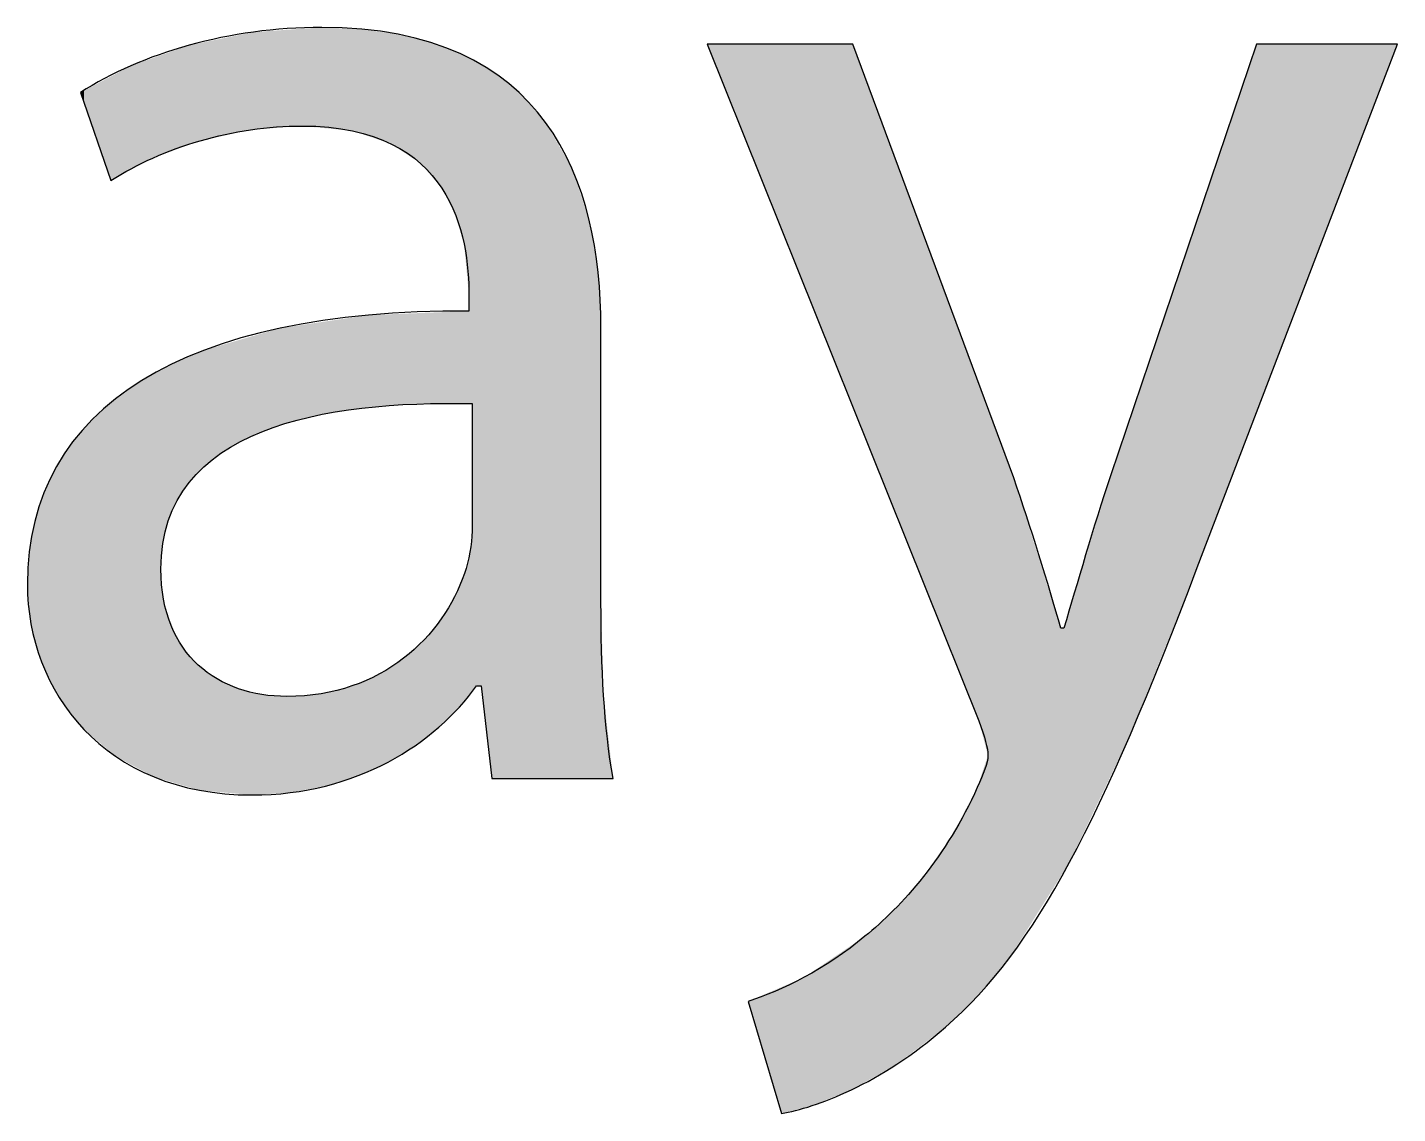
# Model space of a CAD drawing. Extents: x 28 to 546, y -814 to -28.
# Drawn here: x 143.78 to 166.4, y -358.63 to -340.7 of the extents above; entities that cross this region are included whole.
import ezdxf

# ---------------------------------------------------------------- set-up
doc = ezdxf.new("R2010")
doc.units = 0
doc.layers.add('LAYER_1', color=7, linetype='CONTINUOUS')

# ---------------------------------------------------------------- blocks, each defined once
blk = doc.blocks.new('*U37')
at = {"layer": 'LAYER_1', "color": 250}
for points in [[(147.262, -342.432), (146.974, -340.884), (147.262, -340.825)], [(147.295, -342.425), (147.262, -340.825), (147.295, -340.818)], [(147.464, -342.388), (147.295, -340.818), (147.464, -340.784)], [(147.486, -342.386), (147.464, -340.784), (147.486, -340.779)], [(147.512, -342.384), (147.486, -340.779), (147.512, -340.774)], [(147.649, -342.374), (147.512, -340.774), (147.649, -340.764)], [(147.953, -342.352), (147.649, -340.764), (147.953, -340.744)], [(147.649, -342.374), (147.649, -340.764), (147.649, -340.764)], [(148.031, -342.346), (147.953, -340.744), (148.031, -340.738)], [(148.062, -342.343), (148.031, -340.738), (148.062, -340.736)], [(148.114, -342.34), (148.062, -340.736), (148.114, -340.733)], [(148.313, -342.325), (148.114, -340.733), (148.313, -340.719)], [(148.351, -342.328), (148.313, -340.719), (148.351, -340.716)], [(148.313, -342.325), (148.313, -340.719), (148.351, -342.328)], [(148.436, -342.337), (148.351, -340.716), (148.436, -340.711)], [(148.351, -342.328), (148.351, -340.716), (148.436, -342.337)], [(148.627, -342.355), (148.436, -340.711), (148.627, -340.698)], [(148.436, -342.337), (148.436, -340.711), (148.627, -342.355)], [(148.638, -342.356), (148.627, -340.698), (148.638, -340.697)], [(148.627, -342.355), (148.627, -340.698), (148.638, -342.356)], [(148.638, -342.356), (148.638, -340.697), (148.699, -342.362)], [(148.699, -342.362), (148.699, -340.7), (148.861, -342.377)], [(148.861, -342.377), (148.861, -340.707), (148.888, -342.38)], [(148.888, -342.38), (148.888, -340.708), (149.136, -342.404)], [(149.136, -342.404), (149.136, -340.719), (149.143, -342.404)], [(149.143, -342.404), (149.143, -340.719), (149.24, -342.437)], [(149.24, -342.437), (149.24, -340.723), (149.301, -342.457)], [(149.301, -342.457), (149.301, -340.726), (149.301, -342.458)], [(149.301, -342.458), (149.301, -340.726), (149.37, -342.481)], [(149.37, -342.481), (149.37, -340.736), (149.41, -342.494)], [(149.41, -342.494), (149.41, -340.741), (149.59, -342.555)], [(149.59, -342.555), (149.59, -340.767), (149.734, -342.604)], [(149.734, -342.604), (149.734, -340.787), (149.789, -342.622)], [(149.789, -342.622), (149.789, -340.795), (149.9, -342.697)], [(149.9, -342.697), (149.9, -340.81), (149.988, -342.756)], [(149.988, -342.756), (149.988, -340.832), (150.179, -342.884)], [(146.238, -342.712), (146.158, -341.094), (146.238, -341.066)], [(146.251, -342.707), (146.238, -341.066), (146.251, -341.061)], [(146.344, -342.674), (146.251, -341.061), (146.344, -341.028)], [(146.447, -342.636), (146.344, -341.028), (146.447, -340.992)], [(146.45, -342.635), (146.447, -340.992), (146.45, -340.991)], [(146.465, -342.63), (146.45, -340.991), (146.465, -340.988)], [(146.6, -342.58), (146.465, -340.988), (146.6, -340.96)], [(146.622, -342.572), (146.6, -340.96), (146.622, -340.956)], [(146.631, -342.569), (146.622, -340.956), (146.631, -340.954)], [(146.69, -342.556), (146.631, -340.954), (146.69, -340.942)], [(146.703, -342.553), (146.69, -340.942), (146.703, -340.939)], [(146.748, -342.543), (146.703, -340.939), (146.748, -340.93)], [(146.909, -342.509), (146.748, -340.93), (146.909, -340.897)], [(146.974, -342.495), (146.909, -340.897), (146.974, -340.884)], [(150.179, -342.884), (150.179, -340.88), (150.207, -342.903)], [(150.207, -342.903), (150.207, -340.888), (150.274, -342.948)], [(150.274, -342.948), (150.274, -340.904), (150.327, -343.01)], [(150.327, -343.01), (150.327, -340.918), (150.44, -343.142)], [(150.44, -343.142), (150.44, -340.946), (150.571, -343.295)], [(150.571, -343.295), (150.571, -340.996), (150.609, -343.339)], [(150.609, -343.339), (150.609, -341.011), (150.62, -343.352)], [(150.62, -343.352), (150.62, -341.015), (150.831, -343.765)], [(145.667, -342.952), (145.486, -341.331), (145.667, -341.267)], [(145.85, -342.853), (145.667, -341.267), (145.85, -341.202)], [(145.871, -342.846), (145.85, -341.202), (145.871, -341.195)], [(145.983, -342.805), (145.871, -341.195), (145.983, -341.156)], [(145.994, -342.801), (145.983, -341.156), (145.994, -341.152)], [(146.014, -342.793), (145.994, -341.152), (146.014, -341.145)], [(146.026, -342.789), (146.014, -341.145), (146.026, -341.14)], [(146.078, -342.77), (146.026, -341.14), (146.078, -341.122)], [(146.105, -342.76), (146.078, -341.122), (146.105, -341.113)], [(146.149, -342.744), (146.105, -341.113), (146.149, -341.097)], [(146.158, -342.741), (146.149, -341.097), (146.158, -341.094)], [(150.831, -343.765), (150.831, -341.095), (150.85, -343.802)], [(150.85, -343.802), (150.85, -341.103), (150.91, -344.01)], [(150.91, -344.01), (150.91, -341.126), (150.922, -344.051)], [(150.922, -344.051), (150.922, -341.13), (150.986, -344.269)], [(150.986, -344.269), (150.986, -341.164), (150.993, -344.34)], [(150.993, -344.34), (150.993, -341.168), (151.068, -345.13)], [(145.157, -343.227), (144.85, -341.67), (145.157, -341.506)], [(145.231, -343.187), (145.157, -341.506), (145.231, -341.467)], [(145.234, -343.185), (145.231, -341.467), (145.234, -341.465)], [(145.486, -343.049), (145.234, -341.465), (145.486, -341.331)], [(151.268, -351.567), (151.268, -341.314), (151.35, -352.277)], [(151.35, -352.277), (151.35, -341.358), (151.443, -353.095)], [(144.712, -341.937), (144.656, -341.774), (144.712, -341.744)], [(144.85, -342.338), (144.712, -341.744), (144.85, -341.67)], [(144.712, -341.937), (144.712, -341.744), (144.85, -342.338)], [(144.85, -342.338), (144.85, -341.67), (145.157, -343.227)], [(148.436, -347.13), (148.351, -345.603), (148.436, -345.591)], [(148.627, -347.092), (148.436, -345.591), (148.627, -345.563)], [(148.638, -347.09), (148.627, -345.563), (148.638, -345.561)], [(148.699, -347.078), (148.638, -345.561), (148.699, -345.552)], [(148.861, -347.045), (148.699, -345.552), (148.861, -345.528)], [(148.888, -347.042), (148.861, -345.528), (148.888, -345.524)], [(149.136, -347.006), (148.888, -345.524), (149.136, -345.487)], [(149.143, -347.005), (149.136, -345.487), (149.143, -345.486)], [(149.24, -346.992), (149.143, -345.486), (149.24, -345.472)], [(149.301, -346.983), (149.24, -345.472), (149.301, -345.463)], [(149.37, -346.978), (149.301, -345.463), (149.37, -345.453)], [(149.301, -346.983), (149.301, -345.463), (149.301, -345.463)], [(149.41, -346.975), (149.37, -345.453), (149.41, -345.447)], [(149.59, -346.961), (149.41, -345.447), (149.59, -345.44)], [(149.734, -346.95), (149.59, -345.44), (149.734, -345.434)], [(149.789, -346.946), (149.734, -345.434), (149.789, -345.432)], [(149.9, -346.938), (149.789, -345.432), (149.9, -345.427)], [(149.988, -346.931), (149.9, -345.427), (149.988, -345.424)], [(150.179, -346.917), (149.988, -345.424), (150.179, -345.416)], [(150.207, -346.915), (150.179, -345.416), (150.207, -345.415)], [(150.274, -346.915), (150.207, -345.415), (150.274, -345.412)], [(150.327, -346.914), (150.274, -345.412), (150.327, -345.41)], [(150.44, -346.913), (150.327, -345.41), (150.44, -345.406)], [(150.571, -346.912), (150.44, -345.406), (150.571, -345.4)], [(150.609, -346.912), (150.571, -345.4), (150.609, -345.399)], [(150.62, -346.912), (150.609, -345.399), (150.62, -345.398)], [(150.831, -346.911), (150.62, -345.398), (150.831, -345.39)], [(150.85, -346.911), (150.831, -345.39), (150.85, -345.389)], [(150.91, -346.91), (150.85, -345.389), (150.91, -345.387)], [(150.922, -346.91), (150.91, -345.387), (150.922, -345.386)], [(150.986, -346.91), (150.922, -345.386), (150.986, -345.384)], [(150.993, -346.91), (150.986, -345.384), (150.993, -345.383)], [(151.068, -346.909), (150.993, -345.383), (151.068, -345.38)], [(147.464, -347.457), (147.295, -345.852), (147.464, -345.804)], [(147.486, -347.447), (147.464, -345.804), (147.486, -345.797)], [(147.512, -347.435), (147.486, -345.797), (147.512, -345.79)], [(147.649, -347.372), (147.512, -345.79), (147.649, -345.75)], [(147.953, -347.265), (147.649, -345.75), (147.953, -345.662)], [(147.649, -347.372), (147.649, -345.75), (147.649, -345.75)], [(148.031, -347.238), (147.953, -345.662), (148.031, -345.651)], [(148.062, -347.229), (148.031, -345.651), (148.062, -345.646)], [(148.114, -347.216), (148.062, -345.646), (148.114, -345.639)], [(148.313, -347.163), (148.114, -345.639), (148.313, -345.609)], [(148.351, -347.152), (148.313, -345.609), (148.351, -345.603)], [(146.69, -347.952), (146.631, -346.054), (146.69, -346.029)], [(146.703, -347.941), (146.69, -346.029), (146.703, -346.023)], [(146.748, -347.906), (146.703, -346.023), (146.748, -346.01)], [(146.909, -347.778), (146.748, -346.01), (146.909, -345.964)], [(146.974, -347.727), (146.909, -345.964), (146.974, -345.945)], [(147.262, -347.554), (146.974, -345.945), (147.262, -345.862)], [(147.295, -347.534), (147.262, -345.862), (147.295, -345.852)], [(146.149, -348.741), (146.105, -346.286), (146.149, -346.262)], [(146.158, -348.722), (146.149, -346.262), (146.158, -346.257)], [(146.238, -348.537), (146.158, -346.257), (146.238, -346.223)], [(146.251, -348.508), (146.238, -346.223), (146.251, -346.217)], [(146.344, -348.368), (146.251, -346.217), (146.344, -346.178)], [(146.447, -348.212), (146.344, -346.178), (146.447, -346.133)], [(146.45, -348.209), (146.447, -346.133), (146.45, -346.132)], [(146.465, -348.193), (146.45, -346.132), (146.465, -346.126)], [(146.6, -348.048), (146.465, -346.126), (146.6, -346.068)], [(146.622, -348.025), (146.6, -346.068), (146.622, -346.058)], [(146.631, -348.015), (146.622, -346.058), (146.631, -346.054)], [(145.85, -353.062), (145.667, -346.526), (145.85, -346.426)], [(145.871, -353.073), (145.85, -346.426), (145.871, -346.414)], [(145.85, -353.062), (145.85, -346.426), (145.871, -353.073)], [(145.983, -353.106), (145.871, -346.414), (145.983, -346.353)], [(145.871, -353.073), (145.871, -346.414), (145.983, -353.106)], [(145.994, -349.492), (145.983, -346.353), (145.994, -346.347)], [(146.014, -349.219), (145.994, -346.347), (146.014, -346.336)], [(146.026, -349.17), (146.014, -346.336), (146.026, -346.33)], [(146.078, -348.954), (146.026, -346.33), (146.078, -346.301)], [(146.105, -348.843), (146.078, -346.301), (146.105, -346.286)], [(145.486, -352.866), (145.234, -346.828), (145.486, -346.653)], [(145.667, -352.963), (145.486, -346.653), (145.667, -346.526)], [(145.486, -352.866), (145.486, -346.653), (145.667, -352.963)], [(145.667, -352.963), (145.667, -346.526), (145.85, -353.062)], [(145.157, -352.665), (144.85, -347.168), (145.157, -346.896)], [(145.231, -352.728), (145.157, -346.896), (145.231, -346.83)], [(145.157, -352.665), (145.157, -346.896), (145.231, -352.728)], [(145.234, -352.731), (145.231, -346.83), (145.234, -346.828)], [(145.231, -352.728), (145.231, -346.83), (145.234, -352.731)], [(145.234, -352.731), (145.234, -346.828), (145.486, -352.866)], [(144.85, -352.405), (144.712, -347.326), (144.85, -347.168)], [(144.85, -352.405), (144.85, -347.168), (145.157, -352.665)], [(144.656, -352.214), (144.526, -347.54), (144.656, -347.391)], [(144.712, -352.287), (144.656, -347.391), (144.712, -347.326)], [(144.656, -352.214), (144.656, -347.391), (144.712, -352.287)], [(144.712, -352.287), (144.712, -347.326), (144.85, -352.405)], [(144.526, -352.047), (144.305, -347.876), (144.526, -347.54)], [(144.526, -352.047), (144.526, -347.54), (144.656, -352.214)], [(144.259, -351.669), (144.05, -348.383), (144.259, -347.945)], [(144.305, -351.761), (144.259, -347.945), (144.305, -347.876)], [(144.259, -351.669), (144.259, -347.945), (144.305, -351.761)], [(144.305, -351.761), (144.305, -347.876), (144.526, -352.047)], [(144.013, -351.173), (143.9, -348.853), (144.013, -348.499)], [(144.05, -351.248), (144.013, -348.499), (144.05, -348.383)], [(144.013, -351.173), (144.013, -348.499), (144.05, -351.248)], [(144.05, -351.248), (144.05, -348.383), (144.259, -351.669)], [(143.9, -350.767), (143.838, -349.199), (143.9, -348.853)], [(143.9, -350.767), (143.9, -348.853), (144.013, -351.173)], [(143.838, -350.542), (143.809, -349.355), (143.838, -349.199)], [(143.838, -350.542), (143.838, -349.199), (143.9, -350.767)], [(151.118, -351.66), (151.083, -349.363), (151.118, -349.012)], [(143.809, -350.228), (143.779, -349.889), (143.809, -349.355)], [(143.809, -350.228), (143.809, -349.355), (143.838, -350.542)], [(151.068, -351.723), (150.993, -349.714), (151.068, -349.424)], [(151.083, -351.703), (151.068, -349.424), (151.083, -349.363)], [(145.983, -353.106), (145.983, -349.639), (145.994, -353.109)], [(150.922, -351.903), (150.91, -349.908), (150.922, -349.88)], [(150.986, -351.824), (150.922, -349.88), (150.986, -349.729)], [(150.993, -351.816), (150.986, -349.729), (150.993, -349.714)], [(145.994, -353.109), (145.994, -349.898), (146.014, -353.115)], [(146.014, -353.115), (146.014, -350.05), (146.026, -353.118)], [(150.831, -351.996), (150.62, -350.445), (150.831, -350.096)], [(150.85, -351.977), (150.831, -350.096), (150.85, -350.051)], [(150.91, -351.918), (150.85, -350.051), (150.91, -349.908)], [(146.026, -353.118), (146.026, -350.139), (146.078, -353.134)], [(146.078, -353.134), (146.078, -350.363), (146.105, -353.141)], [(146.105, -353.141), (146.105, -350.441), (146.149, -353.154)], [(146.149, -353.154), (146.149, -350.57), (146.158, -353.157)], [(150.571, -352.25), (150.44, -350.67), (150.571, -350.509)], [(150.609, -352.214), (150.571, -350.509), (150.609, -350.464)], [(150.62, -352.203), (150.609, -350.464), (150.62, -350.445)], [(146.158, -353.157), (146.158, -350.588), (146.238, -353.18)], [(146.238, -353.18), (146.238, -350.759), (146.251, -353.184)], [(146.251, -353.184), (146.251, -350.78), (146.344, -353.211)], [(150.44, -352.353), (150.327, -350.807), (150.44, -350.67)], [(146.344, -353.211), (146.344, -350.932), (146.447, -353.242)], [(150.179, -352.556), (149.988, -351.113), (150.179, -350.941)], [(150.207, -352.534), (150.179, -350.941), (150.207, -350.916)], [(150.274, -352.482), (150.207, -350.916), (150.274, -350.855)], [(150.327, -352.44), (150.274, -350.855), (150.327, -350.807)], [(146.447, -353.242), (146.447, -351.065), (146.45, -353.242)], [(146.45, -353.242), (146.45, -351.068), (146.465, -353.247)], [(146.465, -353.247), (146.465, -351.087), (146.6, -353.286)], [(146.6, -353.286), (146.6, -351.226), (146.622, -353.293)], [(146.622, -353.293), (146.622, -351.244), (146.631, -353.293)], [(149.789, -352.792), (149.734, -351.278), (149.789, -351.242)], [(149.9, -352.725), (149.789, -351.242), (149.9, -351.17)], [(149.988, -352.672), (149.9, -351.17), (149.988, -351.113)], [(146.631, -353.293), (146.631, -351.252), (146.69, -353.299)], [(146.69, -353.299), (146.69, -351.3), (146.703, -353.3)], [(146.703, -353.3), (146.703, -351.311), (146.748, -353.304)], [(146.748, -353.304), (146.748, -351.348), (146.909, -353.318)], [(146.909, -353.318), (146.909, -351.453), (146.974, -353.324)], [(149.41, -352.973), (149.37, -351.479), (149.41, -351.46)], [(149.59, -352.891), (149.41, -351.46), (149.59, -351.371)], [(149.734, -352.826), (149.59, -351.371), (149.734, -351.278)], [(146.974, -353.324), (146.974, -351.483), (147.262, -353.35)], [(147.262, -353.35), (147.262, -351.615), (147.295, -353.353)], [(147.295, -353.353), (147.295, -351.623), (147.464, -353.368)], [(147.464, -353.368), (147.464, -351.665), (147.486, -353.37)], [(148.627, -353.236), (148.436, -351.721), (148.627, -351.697)], [(148.638, -353.234), (148.627, -351.697), (148.638, -351.695)], [(148.699, -353.222), (148.638, -351.695), (148.699, -351.682)], [(148.861, -353.171), (148.699, -351.682), (148.861, -351.649)], [(148.888, -353.162), (148.861, -351.649), (148.888, -351.643)], [(149.136, -353.084), (148.888, -351.643), (149.136, -351.57)], [(149.143, -353.082), (149.136, -351.57), (149.143, -351.567)], [(149.24, -353.051), (149.143, -351.567), (149.24, -351.53)], [(149.301, -353.023), (149.24, -351.53), (149.301, -351.506)], [(149.37, -352.991), (149.301, -351.506), (149.37, -351.479)], [(149.301, -353.023), (149.301, -351.506), (149.301, -351.506)], [(148.114, -353.332), (148.062, -351.743), (148.114, -351.74)], [(148.313, -353.295), (148.114, -351.74), (148.313, -351.733)], [(148.351, -353.287), (148.313, -351.733), (148.351, -351.731)], [(148.436, -353.272), (148.351, -351.731), (148.436, -351.721)]]:
    blk.add_solid(points, dxfattribs=at)
at = {"layer": 'LAYER_1', "color": 250, "extrusion": (0, 0, -1)}
for points in [[(-147.262, -342.432), (-147.262, -340.825), (-147.295, -342.425)], [(-147.295, -342.425), (-147.295, -340.818), (-147.464, -342.388)], [(-147.464, -342.388), (-147.464, -340.784), (-147.486, -342.386)], [(-147.486, -342.386), (-147.486, -340.779), (-147.512, -342.384)], [(-147.512, -342.384), (-147.512, -340.774), (-147.649, -342.374)], [(-147.649, -342.374), (-147.649, -340.764), (-147.649, -342.374)], [(-147.649, -342.374), (-147.649, -340.764), (-147.953, -342.352)], [(-147.953, -342.352), (-147.953, -340.744), (-148.031, -342.346)], [(-148.031, -342.346), (-148.031, -340.738), (-148.062, -342.343)], [(-148.062, -342.343), (-148.062, -340.736), (-148.114, -342.34)], [(-148.114, -342.34), (-148.114, -340.733), (-148.313, -342.325)], [(-148.699, -342.362), (-148.638, -340.697), (-148.699, -340.7)], [(-148.861, -342.377), (-148.699, -340.7), (-148.861, -340.707)], [(-148.888, -342.38), (-148.861, -340.707), (-148.888, -340.708)], [(-149.136, -342.404), (-148.888, -340.708), (-149.136, -340.719)], [(-149.143, -342.404), (-149.136, -340.719), (-149.143, -340.719)], [(-149.24, -342.437), (-149.143, -340.719), (-149.24, -340.723)], [(-149.301, -342.457), (-149.24, -340.723), (-149.301, -340.726)], [(-149.301, -342.458), (-149.301, -340.726), (-149.301, -340.726)], [(-149.37, -342.481), (-149.301, -340.726), (-149.37, -340.736)], [(-149.41, -342.494), (-149.37, -340.736), (-149.41, -340.741)], [(-149.59, -342.555), (-149.41, -340.741), (-149.59, -340.767)], [(-149.734, -342.604), (-149.59, -340.767), (-149.734, -340.787)], [(-149.789, -342.622), (-149.734, -340.787), (-149.789, -340.795)], [(-149.9, -342.697), (-149.789, -340.795), (-149.9, -340.81)], [(-149.988, -342.756), (-149.9, -340.81), (-149.988, -340.832)], [(-150.179, -342.884), (-149.988, -340.832), (-150.179, -340.88)], [(-146.238, -342.712), (-146.238, -341.066), (-146.251, -342.707)], [(-146.251, -342.707), (-146.251, -341.061), (-146.344, -342.674)], [(-146.344, -342.674), (-146.344, -341.028), (-146.447, -342.636)], [(-146.447, -342.636), (-146.447, -340.992), (-146.45, -342.635)], [(-146.45, -342.635), (-146.45, -340.991), (-146.465, -342.63)], [(-146.465, -342.63), (-146.465, -340.988), (-146.6, -342.58)], [(-146.6, -342.58), (-146.6, -340.96), (-146.622, -342.572)], [(-146.622, -342.572), (-146.622, -340.956), (-146.631, -342.569)], [(-146.631, -342.569), (-146.631, -340.954), (-146.69, -342.556)], [(-146.69, -342.556), (-146.69, -340.942), (-146.703, -342.553)], [(-146.703, -342.553), (-146.703, -340.939), (-146.748, -342.543)], [(-146.748, -342.543), (-146.748, -340.93), (-146.909, -342.509)], [(-146.909, -342.509), (-146.909, -340.897), (-146.974, -342.495)], [(-146.974, -342.495), (-146.974, -340.884), (-147.262, -342.432)], [(-150.207, -342.903), (-150.179, -340.88), (-150.207, -340.888)], [(-150.274, -342.948), (-150.207, -340.888), (-150.274, -340.904)], [(-150.327, -343.01), (-150.274, -340.904), (-150.327, -340.918)], [(-150.44, -343.142), (-150.327, -340.918), (-150.44, -340.946)], [(-150.571, -343.295), (-150.44, -340.946), (-150.571, -340.996)], [(-150.609, -343.339), (-150.571, -340.996), (-150.609, -341.011)], [(-150.62, -343.352), (-150.609, -341.011), (-150.62, -341.015)], [(-150.831, -343.765), (-150.62, -341.015), (-150.831, -341.095)], [(-145.667, -342.952), (-145.667, -341.267), (-145.85, -342.853)], [(-145.85, -342.853), (-145.85, -341.202), (-145.871, -342.846)], [(-145.871, -342.846), (-145.871, -341.195), (-145.983, -342.805)], [(-145.983, -342.805), (-145.983, -341.156), (-145.994, -342.801)], [(-145.994, -342.801), (-145.994, -341.152), (-146.014, -342.793)], [(-146.014, -342.793), (-146.014, -341.145), (-146.026, -342.789)], [(-146.026, -342.789), (-146.026, -341.14), (-146.078, -342.77)], [(-146.078, -342.77), (-146.078, -341.122), (-146.105, -342.76)], [(-146.105, -342.76), (-146.105, -341.113), (-146.149, -342.744)], [(-146.149, -342.744), (-146.149, -341.097), (-146.158, -342.741)], [(-146.158, -342.741), (-146.158, -341.094), (-146.238, -342.712)], [(-150.85, -343.802), (-150.831, -341.095), (-150.85, -341.103)], [(-150.91, -344.01), (-150.85, -341.103), (-150.91, -341.126)], [(-150.922, -344.051), (-150.91, -341.126), (-150.922, -341.13)], [(-150.986, -344.269), (-150.922, -341.13), (-150.986, -341.164)], [(-150.993, -344.34), (-150.986, -341.164), (-150.993, -341.168)], [(-151.068, -345.13), (-150.993, -341.168), (-151.068, -341.208)], [(-151.068, -346.909), (-151.068, -341.208), (-151.083, -346.909)], [(-151.083, -346.909), (-151.068, -341.208), (-151.083, -341.216)], [(-151.083, -346.909), (-151.083, -341.216), (-151.118, -346.909)], [(-151.118, -346.909), (-151.083, -341.216), (-151.118, -341.234)], [(-151.118, -351.66), (-151.118, -341.234), (-151.193, -351.567)], [(-151.193, -351.567), (-151.118, -341.234), (-151.193, -341.274)], [(-151.193, -351.567), (-151.193, -341.274), (-151.268, -351.567)], [(-151.268, -351.567), (-151.193, -341.274), (-151.268, -341.314)], [(-145.157, -343.227), (-145.157, -341.506), (-145.231, -343.187)], [(-145.231, -343.187), (-145.231, -341.467), (-145.234, -343.185)], [(-145.234, -343.185), (-145.234, -341.465), (-145.486, -343.049)], [(-145.486, -343.049), (-145.486, -341.331), (-145.667, -342.952)], [(-151.35, -352.277), (-151.268, -341.314), (-151.35, -341.358)], [(-151.443, -353.095), (-151.35, -341.358), (-151.443, -341.425)], [(-151.443, -353.095), (-151.443, -341.425), (-151.725, -353.095)], [(-151.725, -353.095), (-151.443, -341.425), (-151.725, -341.625)], [(-151.725, -353.095), (-151.725, -341.625), (-152.052, -353.095)], [(-152.052, -353.095), (-151.725, -341.625), (-152.052, -341.929)], [(-152.052, -353.095), (-152.052, -341.929), (-152.333, -353.095)], [(-152.333, -353.095), (-152.052, -341.929), (-152.333, -342.265)], [(-152.333, -353.095), (-152.333, -342.265), (-152.766, -353.095)], [(-152.766, -353.095), (-152.333, -342.265), (-152.766, -343.019)], [(-152.766, -353.095), (-152.766, -343.019), (-153.048, -353.095)], [(-153.048, -353.095), (-152.766, -343.019), (-153.048, -343.856)], [(-153.048, -353.095), (-153.048, -343.856), (-153.201, -353.095)], [(-153.201, -353.095), (-153.048, -343.856), (-153.201, -344.745)], [(-153.201, -353.095), (-153.201, -344.745), (-153.247, -353.095)], [(-153.247, -353.095), (-153.201, -344.745), (-153.247, -345.656)], [(-148.436, -347.13), (-148.436, -345.591), (-148.627, -347.092)], [(-148.627, -347.092), (-148.627, -345.563), (-148.638, -347.09)], [(-148.638, -347.09), (-148.638, -345.561), (-148.699, -347.078)], [(-148.699, -347.078), (-148.699, -345.552), (-148.861, -347.045)], [(-148.861, -347.045), (-148.861, -345.528), (-148.888, -347.042)], [(-148.888, -347.042), (-148.888, -345.524), (-149.136, -347.006)], [(-149.136, -347.006), (-149.136, -345.487), (-149.143, -347.005)], [(-149.143, -347.005), (-149.143, -345.486), (-149.24, -346.992)], [(-149.24, -346.992), (-149.24, -345.472), (-149.301, -346.983)], [(-149.301, -346.983), (-149.301, -345.463), (-149.301, -346.983)], [(-149.301, -346.983), (-149.301, -345.463), (-149.37, -346.978)], [(-149.37, -346.978), (-149.37, -345.453), (-149.41, -346.975)], [(-149.41, -346.975), (-149.41, -345.447), (-149.59, -346.961)], [(-149.59, -346.961), (-149.59, -345.44), (-149.734, -346.95)], [(-149.734, -346.95), (-149.734, -345.434), (-149.789, -346.946)], [(-149.789, -346.946), (-149.789, -345.432), (-149.9, -346.938)], [(-149.9, -346.938), (-149.9, -345.427), (-149.988, -346.931)], [(-149.988, -346.931), (-149.988, -345.424), (-150.179, -346.917)], [(-150.179, -346.917), (-150.179, -345.416), (-150.207, -346.915)], [(-150.207, -346.915), (-150.207, -345.415), (-150.274, -346.915)], [(-150.274, -346.915), (-150.274, -345.412), (-150.327, -346.914)], [(-150.327, -346.914), (-150.327, -345.41), (-150.44, -346.913)], [(-150.44, -346.913), (-150.44, -345.406), (-150.571, -346.912)], [(-150.571, -346.912), (-150.571, -345.4), (-150.609, -346.912)], [(-150.609, -346.912), (-150.609, -345.399), (-150.62, -346.912)], [(-150.62, -346.912), (-150.62, -345.398), (-150.831, -346.911)], [(-150.831, -346.911), (-150.831, -345.39), (-150.85, -346.911)], [(-150.85, -346.911), (-150.85, -345.389), (-150.91, -346.91)], [(-150.91, -346.91), (-150.91, -345.387), (-150.922, -346.91)], [(-150.922, -346.91), (-150.922, -345.386), (-150.986, -346.91)], [(-150.986, -346.91), (-150.986, -345.384), (-150.993, -346.91)], [(-150.993, -346.91), (-150.993, -345.383), (-151.068, -346.909)], [(-147.464, -347.457), (-147.464, -345.804), (-147.486, -347.447)], [(-147.486, -347.447), (-147.486, -345.797), (-147.512, -347.435)], [(-147.512, -347.435), (-147.512, -345.79), (-147.649, -347.372)], [(-147.649, -347.372), (-147.649, -345.75), (-147.649, -347.372)], [(-147.649, -347.372), (-147.649, -345.75), (-147.953, -347.265)], [(-147.953, -347.265), (-147.953, -345.662), (-148.031, -347.238)], [(-148.031, -347.238), (-148.031, -345.651), (-148.062, -347.229)], [(-148.062, -347.229), (-148.062, -345.646), (-148.114, -347.216)], [(-148.114, -347.216), (-148.114, -345.639), (-148.313, -347.163)], [(-148.313, -347.163), (-148.313, -345.609), (-148.351, -347.152)], [(-148.351, -347.152), (-148.351, -345.603), (-148.436, -347.13)], [(-146.69, -347.952), (-146.69, -346.029), (-146.703, -347.941)], [(-146.703, -347.941), (-146.703, -346.023), (-146.748, -347.906)], [(-146.748, -347.906), (-146.748, -346.01), (-146.909, -347.778)], [(-146.909, -347.778), (-146.909, -345.964), (-146.974, -347.727)], [(-146.974, -347.727), (-146.974, -345.945), (-147.262, -347.554)], [(-147.262, -347.554), (-147.262, -345.862), (-147.295, -347.534)], [(-147.295, -347.534), (-147.295, -345.852), (-147.464, -347.457)], [(-146.149, -348.741), (-146.149, -346.262), (-146.158, -348.722)], [(-146.158, -348.722), (-146.158, -346.257), (-146.238, -348.537)], [(-146.238, -348.537), (-146.238, -346.223), (-146.251, -348.508)], [(-146.251, -348.508), (-146.251, -346.217), (-146.344, -348.368)], [(-146.344, -348.368), (-146.344, -346.178), (-146.447, -348.212)], [(-146.447, -348.212), (-146.447, -346.133), (-146.45, -348.209)], [(-146.45, -348.209), (-146.45, -346.132), (-146.465, -348.193)], [(-146.465, -348.193), (-146.465, -346.126), (-146.6, -348.048)], [(-146.6, -348.048), (-146.6, -346.068), (-146.622, -348.025)], [(-146.622, -348.025), (-146.622, -346.058), (-146.631, -348.015)], [(-146.631, -348.015), (-146.631, -346.054), (-146.69, -347.952)], [(-145.983, -349.639), (-145.983, -346.353), (-145.994, -349.492)], [(-145.994, -349.492), (-145.994, -346.347), (-146.014, -349.219)], [(-146.014, -349.219), (-146.014, -346.336), (-146.026, -349.17)], [(-146.026, -349.17), (-146.026, -346.33), (-146.078, -348.954)], [(-146.078, -348.954), (-146.078, -346.301), (-146.105, -348.843)], [(-146.105, -348.843), (-146.105, -346.286), (-146.149, -348.741)], [(-151.068, -351.723), (-151.068, -349.424), (-151.083, -351.703)], [(-151.083, -351.703), (-151.083, -349.363), (-151.118, -351.66)], [(-145.994, -353.109), (-145.983, -349.639), (-145.994, -349.898)], [(-150.922, -351.903), (-150.922, -349.88), (-150.986, -351.824)], [(-150.986, -351.824), (-150.986, -349.729), (-150.993, -351.816)], [(-150.993, -351.816), (-150.993, -349.714), (-151.068, -351.723)], [(-146.014, -353.115), (-145.994, -349.898), (-146.014, -350.05)], [(-146.026, -353.118), (-146.014, -350.05), (-146.026, -350.139)], [(-150.831, -351.996), (-150.831, -350.096), (-150.85, -351.977)], [(-150.85, -351.977), (-150.85, -350.051), (-150.91, -351.918)], [(-150.91, -351.918), (-150.91, -349.908), (-150.922, -351.903)], [(-146.078, -353.134), (-146.026, -350.139), (-146.078, -350.363)], [(-153.247, -353.095), (-153.247, -350.19), (-153.291, -353.095)], [(-153.291, -353.095), (-153.247, -350.19), (-153.291, -351.727)], [(-146.105, -353.141), (-146.078, -350.363), (-146.105, -350.441)], [(-146.149, -353.154), (-146.105, -350.441), (-146.149, -350.57)], [(-146.158, -353.157), (-146.149, -350.57), (-146.158, -350.588)], [(-150.571, -352.25), (-150.571, -350.509), (-150.609, -352.214)], [(-150.609, -352.214), (-150.609, -350.464), (-150.62, -352.203)], [(-150.62, -352.203), (-150.62, -350.445), (-150.831, -351.996)], [(-146.238, -353.18), (-146.158, -350.588), (-146.238, -350.759)], [(-146.251, -353.184), (-146.238, -350.759), (-146.251, -350.78)], [(-146.344, -353.211), (-146.251, -350.78), (-146.344, -350.932)], [(-150.44, -352.353), (-150.44, -350.67), (-150.571, -352.25)], [(-146.447, -353.242), (-146.344, -350.932), (-146.447, -351.065)], [(-150.179, -352.556), (-150.179, -350.941), (-150.207, -352.534)], [(-150.207, -352.534), (-150.207, -350.916), (-150.274, -352.482)], [(-150.274, -352.482), (-150.274, -350.855), (-150.327, -352.44)], [(-150.327, -352.44), (-150.327, -350.807), (-150.44, -352.353)], [(-146.45, -353.242), (-146.447, -351.065), (-146.45, -351.068)], [(-146.465, -353.247), (-146.45, -351.068), (-146.465, -351.087)], [(-146.6, -353.286), (-146.465, -351.087), (-146.6, -351.226)], [(-146.622, -353.293), (-146.6, -351.226), (-146.622, -351.244)], [(-146.631, -353.293), (-146.622, -351.244), (-146.631, -351.252)], [(-149.789, -352.792), (-149.789, -351.242), (-149.9, -352.725)], [(-149.9, -352.725), (-149.9, -351.17), (-149.988, -352.672)], [(-149.988, -352.672), (-149.988, -351.113), (-150.179, -352.556)], [(-146.69, -353.299), (-146.631, -351.252), (-146.69, -351.3)], [(-146.703, -353.3), (-146.69, -351.3), (-146.703, -351.311)], [(-146.748, -353.304), (-146.703, -351.311), (-146.748, -351.348)], [(-146.909, -353.318), (-146.748, -351.348), (-146.909, -351.453)], [(-146.974, -353.324), (-146.909, -351.453), (-146.974, -351.483)], [(-149.41, -352.973), (-149.41, -351.46), (-149.59, -352.891)], [(-149.59, -352.891), (-149.59, -351.371), (-149.734, -352.826)], [(-149.734, -352.826), (-149.734, -351.278), (-149.789, -352.792)], [(-147.262, -353.35), (-146.974, -351.483), (-147.262, -351.615)], [(-147.295, -353.353), (-147.262, -351.615), (-147.295, -351.623)], [(-147.464, -353.368), (-147.295, -351.623), (-147.464, -351.665)], [(-147.486, -353.37), (-147.464, -351.665), (-147.486, -351.67)], [(-147.486, -353.37), (-147.486, -351.67), (-147.512, -353.369)], [(-147.512, -353.369), (-147.486, -351.67), (-147.512, -351.677)], [(-147.512, -353.369), (-147.512, -351.677), (-147.649, -353.36)], [(-147.649, -353.36), (-147.512, -351.677), (-147.649, -351.711)], [(-148.627, -353.236), (-148.627, -351.697), (-148.638, -353.234)], [(-148.638, -353.234), (-148.638, -351.695), (-148.699, -353.222)], [(-148.699, -353.222), (-148.699, -351.682), (-148.861, -353.171)], [(-148.861, -353.171), (-148.861, -351.649), (-148.888, -353.162)], [(-148.888, -353.162), (-148.888, -351.643), (-149.136, -353.084)], [(-149.136, -353.084), (-149.136, -351.57), (-149.143, -353.082)], [(-149.143, -353.082), (-149.143, -351.567), (-149.24, -353.051)], [(-149.24, -353.051), (-149.24, -351.53), (-149.301, -353.023)], [(-149.301, -353.023), (-149.301, -351.506), (-149.301, -353.023)], [(-149.301, -353.023), (-149.301, -351.506), (-149.37, -352.991)], [(-149.37, -352.991), (-149.37, -351.479), (-149.41, -352.973)], [(-147.649, -353.36), (-147.649, -351.711), (-147.649, -353.36)], [(-147.649, -353.36), (-147.649, -351.711), (-147.649, -351.711)], [(-147.649, -353.36), (-147.649, -351.711), (-147.953, -353.342)], [(-147.953, -353.342), (-147.649, -351.711), (-147.953, -351.734)], [(-147.953, -353.342), (-147.953, -351.734), (-148.031, -353.337)], [(-148.031, -353.337), (-147.953, -351.734), (-148.031, -351.74)], [(-148.031, -353.337), (-148.031, -351.74), (-148.062, -353.335)], [(-148.062, -353.335), (-148.031, -351.74), (-148.062, -351.743)], [(-148.062, -353.335), (-148.062, -351.743), (-148.114, -353.332)], [(-148.114, -353.332), (-148.114, -351.74), (-148.313, -353.295)], [(-148.313, -353.295), (-148.313, -351.733), (-148.351, -353.287)], [(-148.351, -353.287), (-148.351, -351.731), (-148.436, -353.272)], [(-148.436, -353.272), (-148.436, -351.721), (-148.627, -353.236)], [(-153.291, -353.095), (-153.291, -351.727), (-153.447, -353.095)]]:
    blk.add_solid(points, dxfattribs=at)
blk = doc.blocks.new('*U38')
at = {"layer": 'LAYER_1', "color": 250, "extrusion": (0, 0, -1)}
for points in [[(-155.676, -342.657), (-155, -340.972), (-155.676, -340.972)], [(-156.228, -344.03), (-155.676, -340.972), (-156.228, -340.972)], [(-156.603, -344.966), (-156.228, -340.972), (-156.603, -340.972)], [(-156.731, -345.285), (-156.603, -340.972), (-156.731, -340.972)], [(-157.383, -346.909), (-156.731, -340.972), (-157.383, -340.972)], [(-157.405, -346.963), (-157.383, -340.972), (-157.405, -340.972)], [(-157.605, -347.463), (-157.405, -340.972), (-157.605, -341.513)], [(-164.067, -347.061), (-164.067, -340.972), (-166.397, -340.972)], [(-158.078, -348.641), (-157.605, -341.513), (-158.078, -342.788)], [(-158.133, -348.778), (-158.078, -342.788), (-158.133, -342.937)], [(-158.569, -349.865), (-158.133, -342.937), (-158.569, -344.115)], [(-163.09, -349.614), (-163.09, -343.862), (-164.067, -347.061)], [(-158.932, -350.77), (-158.569, -344.115), (-158.932, -345.094)], [(-159.042, -351.043), (-158.932, -345.094), (-159.042, -345.39)], [(-159.458, -352.081), (-159.042, -345.39), (-159.458, -346.514)], [(-159.478, -352.129), (-159.458, -346.514), (-159.478, -346.566)], [(-159.483, -352.143), (-159.478, -346.566), (-159.483, -346.581)], [(-159.634, -352.719), (-159.483, -346.581), (-159.634, -346.987)], [(-159.634, -356.486), (-159.634, -346.987), (-159.994, -356.052)], [(-159.994, -356.052), (-159.634, -346.987), (-159.994, -347.959)], [(-161.986, -352.37), (-161.986, -347.128), (-163.09, -349.614)], [(-159.994, -356.052), (-159.994, -347.959), (-160.06, -355.948)], [(-160.06, -355.948), (-159.994, -347.959), (-160.06, -348.136)], [(-160.06, -355.948), (-160.06, -348.136), (-160.836, -354.713)], [(-160.836, -354.713), (-160.06, -348.136), (-160.836, -350.616)], [(-161.663, -353.051), (-161.663, -348.086), (-161.986, -352.37)], [(-160.983, -354.479), (-160.983, -350.299), (-161.663, -353.051)], [(-160.836, -354.713), (-160.836, -350.616), (-160.886, -354.633)], [(-160.886, -354.633), (-160.836, -350.616), (-160.886, -350.616)], [(-160.886, -354.633), (-160.886, -350.616), (-160.983, -354.479)], [(-159.458, -356.692), (-159.458, -353.245), (-159.478, -356.673)], [(-159.478, -356.673), (-159.478, -353.187), (-159.483, -356.666)], [(-159.483, -356.666), (-159.483, -353.17), (-159.634, -356.486)], [(-159.042, -357.096), (-159.042, -354.037), (-159.458, -356.692)], [(-158.932, -357.203), (-158.932, -354.195), (-159.042, -357.096)], [(-158.569, -357.48), (-158.569, -354.717), (-158.932, -357.203)], [(-158.078, -357.844), (-158.078, -355.274), (-158.133, -357.813)], [(-158.133, -357.813), (-158.133, -355.212), (-158.569, -357.48)], [(-157.605, -358.111), (-157.605, -355.7), (-158.078, -357.844)], [(-157.383, -358.236), (-157.383, -355.851), (-157.405, -358.224)], [(-157.405, -358.224), (-157.405, -355.836), (-157.605, -358.111)], [(-156.603, -358.532), (-156.603, -356.379), (-156.731, -358.499)], [(-156.731, -358.499), (-156.731, -356.293), (-157.383, -358.236)], [(-156.228, -358.63), (-156.228, -356.541), (-156.603, -358.532)]]:
    blk.add_solid(points, dxfattribs=at)
at = {"layer": 'LAYER_1', "color": 250}
for points in [[(155.676, -342.657), (155.676, -340.972), (156.228, -344.03)], [(156.228, -344.03), (156.228, -340.972), (156.603, -344.966)], [(156.603, -344.966), (156.603, -340.972), (156.731, -345.285)], [(156.731, -345.285), (156.731, -340.972), (157.383, -346.909)], [(157.383, -346.909), (157.383, -340.972), (157.405, -346.963)], [(157.405, -346.963), (157.405, -340.972), (157.605, -347.463)], [(164.067, -347.061), (163.09, -343.862), (164.067, -340.972)], [(157.605, -347.463), (157.605, -341.513), (158.078, -348.641)], [(158.078, -348.641), (158.078, -342.788), (158.133, -348.778)], [(158.133, -348.778), (158.133, -342.937), (158.569, -349.865)], [(163.09, -349.614), (161.986, -347.128), (163.09, -343.862)], [(158.569, -349.865), (158.569, -344.115), (158.932, -350.77)], [(158.932, -350.77), (158.932, -345.094), (159.042, -351.043)], [(159.042, -351.043), (159.042, -345.39), (159.458, -352.081)], [(159.458, -352.081), (159.458, -346.514), (159.478, -352.129)], [(159.478, -352.129), (159.478, -346.566), (159.483, -352.143)], [(159.483, -352.143), (159.483, -346.581), (159.634, -352.719)], [(161.986, -352.37), (161.663, -348.086), (161.986, -347.128)], [(161.663, -353.051), (160.983, -350.299), (161.663, -348.086)], [(160.983, -354.479), (160.886, -350.616), (160.983, -350.299)], [(159.634, -356.486), (159.483, -353.17), (159.634, -352.719)], [(159.458, -356.692), (159.042, -354.037), (159.458, -353.245)], [(159.478, -356.673), (159.458, -353.245), (159.478, -353.187)], [(159.483, -356.666), (159.478, -353.187), (159.483, -353.17)], [(159.042, -357.096), (158.932, -354.195), (159.042, -354.037)], [(158.932, -357.203), (158.569, -354.717), (158.932, -354.195)], [(158.569, -357.48), (158.133, -355.212), (158.569, -354.717)], [(158.078, -357.844), (157.605, -355.7), (158.078, -355.274)], [(158.133, -357.813), (158.078, -355.274), (158.133, -355.212)], [(157.605, -358.111), (157.405, -355.836), (157.605, -355.7)], [(157.383, -358.236), (156.731, -356.293), (157.383, -355.851)], [(157.405, -358.224), (157.383, -355.851), (157.405, -355.836)], [(156.603, -358.532), (156.228, -356.541), (156.603, -356.379)], [(156.731, -358.499), (156.603, -356.379), (156.731, -356.293)], [(156.228, -358.63), (155.676, -356.777), (156.228, -356.541)]]:
    blk.add_solid(points, dxfattribs=at)
blk = doc.blocks.new('BLOCK_4')
at = {"layer": 'LAYER_1'}
for points, knots in [([(151.443, -353.095), (151.443, -353.095), (151.268, -351.567), (151.268, -351.567), (151.268, -351.567), (151.193, -351.567), (151.193, -351.567), (150.517, -352.519), (149.214, -353.37), (147.486, -353.37), (145.031, -353.37), (143.779, -351.642), (143.779, -349.889), (143.779, -346.958), (146.384, -345.356), (151.068, -345.38), (151.068, -345.38), (151.068, -345.13), (151.068, -345.13), (151.068, -344.129), (150.792, -342.325), (148.313, -342.325), (147.185, -342.325), (146.008, -342.675), (145.157, -343.227), (145.157, -343.227), (144.656, -341.774), (144.656, -341.774), (145.658, -341.123), (147.11, -340.697), (148.638, -340.697), (152.345, -340.697), (153.247, -343.227), (153.247, -345.656), (153.247, -345.656), (153.247, -350.19), (153.247, -350.19), (153.247, -351.242), (153.297, -352.269), (153.447, -353.095), (153.447, -353.095), (151.443, -353.095), (151.443, -353.095)], [0, 0, 0, 0, 1, 1, 1, 2, 2, 2, 3, 3, 3, 4, 4, 4, 5, 5, 5, 6, 6, 6, 7, 7, 7, 8, 8, 8, 9, 9, 9, 10, 10, 10, 11, 11, 11, 12, 12, 12, 13, 13, 13, 14, 14, 14, 14]), ([(157.405, -340.972), (157.405, -340.972), (160.06, -348.136), (160.06, -348.136), (160.335, -348.937), (160.636, -349.889), (160.836, -350.616), (160.836, -350.616), (160.886, -350.616), (160.886, -350.616), (161.112, -349.889), (161.362, -348.962), (161.663, -348.086), (161.663, -348.086), (164.067, -340.972), (164.067, -340.972), (164.067, -340.972), (166.397, -340.972), (166.397, -340.972), (166.397, -340.972), (163.09, -349.614), (163.09, -349.614), (161.512, -353.771), (160.435, -355.9), (158.932, -357.203), (157.855, -358.155), (156.779, -358.53), (156.228, -358.63), (156.228, -358.63), (155.676, -356.777), (155.676, -356.777), (156.228, -356.602), (156.954, -356.251), (157.605, -355.7), (158.206, -355.224), (158.958, -354.373), (159.458, -353.245), (159.559, -353.02), (159.634, -352.845), (159.634, -352.719), (159.634, -352.594), (159.584, -352.419), (159.483, -352.143), (159.483, -352.143), (155, -340.972), (155, -340.972), (155, -340.972), (157.405, -340.972), (157.405, -340.972)], [0, 0, 0, 0, 1, 1, 1, 2, 2, 2, 3, 3, 3, 4, 4, 4, 5, 5, 5, 6, 6, 6, 7, 7, 7, 8, 8, 8, 9, 9, 9, 10, 10, 10, 11, 11, 11, 12, 12, 12, 13, 13, 13, 14, 14, 14, 15, 15, 15, 16, 16, 16, 16]), ([(151.118, -346.909), (148.713, -346.858), (145.983, -347.284), (145.983, -349.639), (145.983, -351.066), (146.935, -351.743), (148.062, -351.743), (149.64, -351.743), (150.642, -350.741), (150.993, -349.714), (151.068, -349.488), (151.118, -349.238), (151.118, -349.012), (151.118, -349.012), (151.118, -346.909), (151.118, -346.909)], [0, 0, 0, 0, 1, 1, 1, 2, 2, 2, 3, 3, 3, 4, 4, 4, 5, 5, 5, 5])]:
    blk.add_open_spline(points, degree=3, knots=knots, dxfattribs=at)
at = {"layer": 'LAYER_1', "color": 250}
for name in ['*U37', '*U38']:
    blk.add_blockref(name, (0, 0), dxfattribs=at)

msp = doc.modelspace()

# ---------------------------------------------------------------- block references
at = {"layer": 'LAYER_1'}
msp.add_blockref('BLOCK_4', (0, 0), dxfattribs=at)

doc.saveas('drawing.dxf')
